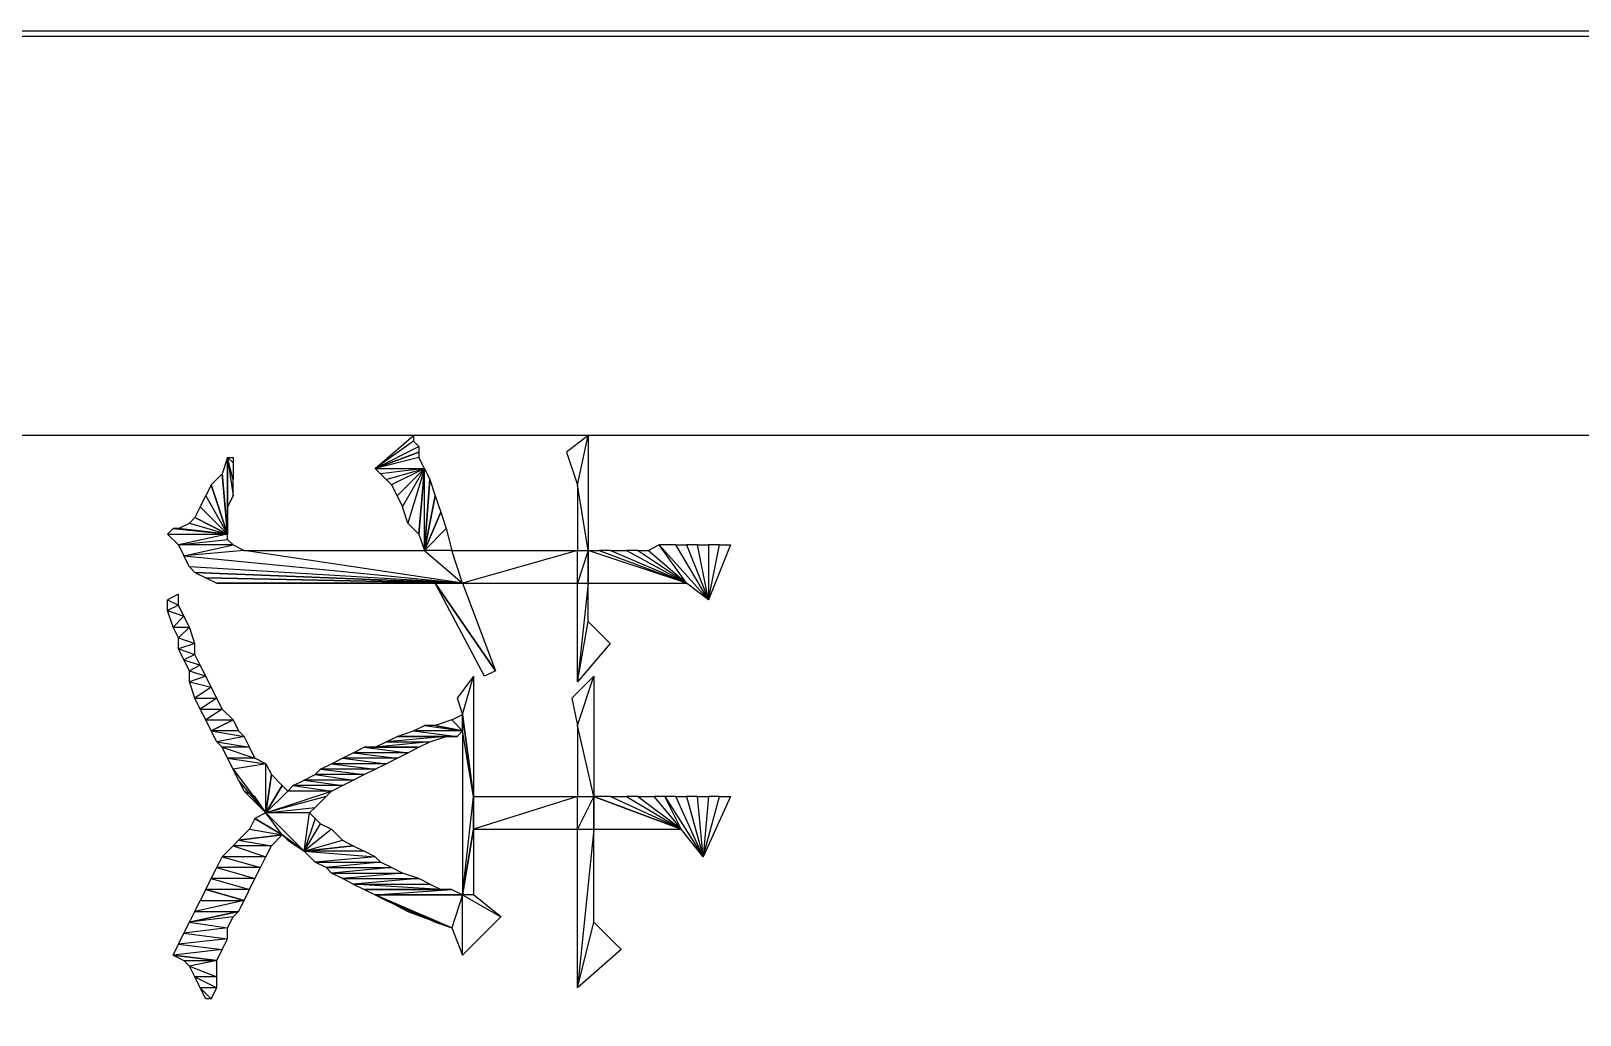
# Model space of a CAD drawing. Extents: x 0 to 7.8, y 0 to 11.
# Drawn here: x 2.025 to 2.734, y 10.518 to 10.967 of the extents above; entities that cross this region are included whole.
import ezdxf

# ---------------------------------------------------------------- set-up
doc = ezdxf.new("R2010")
doc.units = 0
doc.header["$MEASUREMENT"] = 0
doc.linetypes.add('AUSGEZOGEN', pattern=[0])
doc.layers.get('0').update_dxf_attribs({"linetype": 'AUSGEZOGEN'})

msp = doc.modelspace()

# ---------------------------------------------------------------- linework, layer by layer
for points in [[(0.1125, 0.125), (7.7775, 0.125), (7.7775, 0.125), (7.7775, 10.9675), (7.7775, 10.9675), (0.1125, 10.9675)], [(7.775, 10.965), (0.1125, 10.965), (0.1125, 10.965), (0.1125, 0.125), (0.1125, 0.125), (7.775, 0.125), (7.775, 0.125), (7.775, 10.965)], [(6.8625, 10.7825), (0.295, 10.7825), (0.295, 10.7825), (0.295, 0.3075), (0.295, 0.3075), (7.5925, 0.3075)], [(7.5925, 0.3075), (7.5925, 10.7825), (7.5925, 10.7825), (0.295, 10.7825)], [(2.2, 10.7825), (2.2, 10.78), (2.2, 10.78), (2.1825, 10.7675), (2.2, 10.7825), (2.2, 10.7825)], [(2.1825, 10.7675), (2.2025, 10.7775), (2.2025, 10.7775), (2.2, 10.78), (2.1825, 10.7675), (2.1825, 10.7675)], [(2.27, 10.775), (2.275, 10.76), (2.275, 10.76), (2.28, 10.7825), (2.27, 10.775)], [(2.275, 10.76), (2.28, 10.7825), (2.28, 10.7825), (2.28, 10.73), (2.275, 10.76), (2.275, 10.76)], [(2.2025, 10.775), (2.1825, 10.7675), (2.1825, 10.7675), (2.2025, 10.7775), (2.2025, 10.775)], [(2.2025, 10.775), (2.2025, 10.7725), (2.2025, 10.7725), (2.1825, 10.7675), (2.2025, 10.775)], [(2.115, 10.7725), (2.1125, 10.765), (2.1125, 10.765), (2.115, 10.7375), (2.115, 10.7725), (2.115, 10.7725)], [(2.1175, 10.77), (2.1175, 10.7625), (2.1175, 10.7625), (2.115, 10.7725), (2.1175, 10.77)], [(2.1175, 10.7625), (2.115, 10.7725), (2.115, 10.7725), (2.1175, 10.755), (2.1175, 10.7625)], [(2.115, 10.7725), (2.1175, 10.755), (2.1175, 10.755), (2.115, 10.75), (2.115, 10.7725), (2.115, 10.7725)], [(2.115, 10.75), (2.115, 10.745), (2.115, 10.745), (2.115, 10.7725), (2.115, 10.75)], [(2.115, 10.745), (2.115, 10.7725), (2.115, 10.7725), (2.115, 10.74), (2.115, 10.745)], [(2.115, 10.7725), (2.115, 10.74), (2.115, 10.74), (2.115, 10.7375), (2.115, 10.7725), (2.115, 10.7725)], [(2.1175, 10.77), (2.115, 10.7725), (2.115, 10.7725), (2.1175, 10.7725), (2.1175, 10.77), (2.1175, 10.77)], [(2.2025, 10.7725), (2.1825, 10.7675), (2.1825, 10.7675), (2.205, 10.7675), (2.2025, 10.7725)], [(2.1825, 10.7675), (2.205, 10.7675), (2.205, 10.7675), (2.185, 10.765), (2.1825, 10.7675), (2.1825, 10.7675)], [(2.185, 10.765), (2.1875, 10.7625), (2.1875, 10.7625), (2.205, 10.7675), (2.185, 10.765)], [(2.1875, 10.7625), (2.205, 10.7675), (2.205, 10.7675), (2.19, 10.76), (2.1875, 10.7625)], [(2.205, 10.7675), (2.19, 10.76), (2.19, 10.76), (2.1925, 10.755), (2.205, 10.7675), (2.205, 10.7675)], [(2.1925, 10.755), (2.195, 10.75), (2.195, 10.75), (2.205, 10.7675), (2.1925, 10.755)], [(2.195, 10.75), (2.205, 10.7675), (2.205, 10.7675), (2.1975, 10.7425), (2.195, 10.75)], [(2.205, 10.7675), (2.1975, 10.7425), (2.1975, 10.7425), (2.2025, 10.7375), (2.205, 10.7675), (2.205, 10.7675)], [(2.205, 10.7675), (2.2025, 10.7375), (2.2025, 10.7375), (2.205, 10.73), (2.205, 10.7675), (2.205, 10.7675)], [(2.205, 10.7675), (2.2075, 10.7625), (2.2075, 10.7625), (2.205, 10.73), (2.205, 10.7675), (2.205, 10.7675)], [(2.1075, 10.76), (2.105, 10.755), (2.105, 10.755), (2.115, 10.7375), (2.1075, 10.76), (2.1075, 10.76)], [(2.1125, 10.765), (2.1075, 10.76), (2.1075, 10.76), (2.115, 10.7375), (2.1125, 10.765), (2.1125, 10.765)], [(2.2075, 10.7625), (2.21, 10.755), (2.21, 10.755), (2.205, 10.73), (2.2075, 10.7625), (2.2075, 10.7625)], [(2.275, 10.76), (2.275, 10.73), (2.275, 10.73), (2.28, 10.73), (2.275, 10.76)], [(2.115, 10.7375), (2.1025, 10.75), (2.1025, 10.75), (2.105, 10.755), (2.115, 10.7375), (2.115, 10.7375)], [(2.21, 10.755), (2.2125, 10.7475), (2.2125, 10.7475), (2.205, 10.73), (2.21, 10.755), (2.21, 10.755)], [(2.1, 10.745), (2.0975, 10.7425), (2.0975, 10.7425), (2.115, 10.7375), (2.1, 10.745), (2.1, 10.745)], [(2.1, 10.745), (2.115, 10.7375), (2.115, 10.7375), (2.1025, 10.75), (2.1, 10.745)], [(2.2125, 10.7475), (2.215, 10.74), (2.215, 10.74), (2.205, 10.73), (2.2125, 10.7475), (2.2125, 10.7475)], [(2.09, 10.74), (2.0875, 10.7375), (2.0875, 10.7375), (2.115, 10.7375), (2.09, 10.74)], [(2.0875, 10.7375), (2.115, 10.7375), (2.115, 10.7375), (2.0925, 10.7325), (2.0875, 10.7375), (2.0875, 10.7375)], [(2.09, 10.74), (2.115, 10.7375), (2.115, 10.7375), (2.0925, 10.74), (2.09, 10.74)], [(2.115, 10.7375), (2.0925, 10.74), (2.0925, 10.74), (2.0975, 10.7425), (2.115, 10.7375), (2.115, 10.7375)], [(2.0925, 10.7325), (2.115, 10.735), (2.115, 10.735), (2.115, 10.7375), (2.0925, 10.7325), (2.0925, 10.7325)], [(2.215, 10.74), (2.2175, 10.73), (2.2175, 10.73), (2.205, 10.73), (2.215, 10.74), (2.215, 10.74)], [(2.1175, 10.7325), (2.0925, 10.7325), (2.0925, 10.7325), (2.115, 10.735), (2.1175, 10.7325)], [(2.095, 10.7275), (2.1175, 10.7325), (2.1175, 10.7325), (2.0925, 10.7325), (2.095, 10.7275)], [(2.1225, 10.73), (2.095, 10.7275), (2.095, 10.7275), (2.1175, 10.7325), (2.1225, 10.73)], [(2.3075, 10.73), (2.325, 10.715), (2.325, 10.715), (2.3125, 10.7325), (2.3075, 10.73)], [(2.325, 10.715), (2.3125, 10.7325), (2.3125, 10.7325), (2.335, 10.7075), (2.325, 10.715)], [(2.3125, 10.7325), (2.335, 10.7075), (2.335, 10.7075), (2.32, 10.7325), (2.3125, 10.7325)], [(2.335, 10.7075), (2.32, 10.7325), (2.32, 10.7325), (2.325, 10.7325), (2.335, 10.7075), (2.335, 10.7075)], [(2.325, 10.7325), (2.335, 10.7075), (2.335, 10.7075), (2.33, 10.7325), (2.325, 10.7325)], [(2.335, 10.7075), (2.33, 10.7325), (2.33, 10.7325), (2.335, 10.7325), (2.335, 10.7075), (2.335, 10.7075)], [(2.335, 10.7325), (2.335, 10.7075), (2.335, 10.7075), (2.34, 10.7325), (2.335, 10.7325)], [(2.335, 10.7075), (2.34, 10.7325), (2.34, 10.7325), (2.345, 10.7325), (2.335, 10.7075), (2.335, 10.7075)], [(2.095, 10.7275), (2.2225, 10.715), (2.2225, 10.715), (2.1225, 10.73), (2.095, 10.7275)], [(2.2225, 10.715), (2.0975, 10.7225), (2.0975, 10.7225), (2.095, 10.7275), (2.2225, 10.715), (2.2225, 10.715)], [(2.2225, 10.715), (2.1225, 10.73), (2.1225, 10.73), (2.205, 10.73), (2.2225, 10.715), (2.2225, 10.715)], [(2.2175, 10.73), (2.205, 10.73), (2.205, 10.73), (2.2225, 10.715), (2.2175, 10.73), (2.2175, 10.73)], [(2.275, 10.73), (2.2225, 10.715), (2.2225, 10.715), (2.2175, 10.73), (2.275, 10.73), (2.275, 10.73)], [(2.275, 10.715), (2.275, 10.73), (2.275, 10.73), (2.2225, 10.715), (2.275, 10.715)], [(2.275, 10.73), (2.28, 10.73), (2.28, 10.73), (2.275, 10.715), (2.275, 10.73)], [(2.28, 10.73), (2.275, 10.715), (2.275, 10.715), (2.28, 10.715), (2.28, 10.73)], [(2.28, 10.715), (2.325, 10.715), (2.325, 10.715), (2.28, 10.73), (2.28, 10.715)], [(2.325, 10.715), (2.28, 10.73), (2.28, 10.73), (2.285, 10.73), (2.325, 10.715), (2.325, 10.715)], [(2.285, 10.73), (2.325, 10.715), (2.325, 10.715), (2.29, 10.73), (2.285, 10.73)], [(2.325, 10.715), (2.29, 10.73), (2.29, 10.73), (2.2975, 10.73), (2.325, 10.715), (2.325, 10.715)], [(2.2975, 10.73), (2.325, 10.715), (2.325, 10.715), (2.3025, 10.73), (2.2975, 10.73)], [(2.325, 10.715), (2.3025, 10.73), (2.3025, 10.73), (2.3075, 10.73), (2.325, 10.715), (2.325, 10.715)], [(2.1, 10.72), (2.2225, 10.715), (2.2225, 10.715), (2.0975, 10.7225), (2.1, 10.72)], [(2.105, 10.7175), (2.2225, 10.715), (2.2225, 10.715), (2.1, 10.72), (2.105, 10.7175)], [(2.2225, 10.715), (2.1, 10.72), (2.1, 10.72), (2.1, 10.72), (2.2225, 10.715), (2.2225, 10.715)], [(2.105, 10.7175), (2.11, 10.715), (2.11, 10.715), (2.2225, 10.715), (2.105, 10.7175)], [(2.0925, 10.71), (2.0875, 10.7075), (2.0875, 10.7075), (2.0925, 10.705), (2.0925, 10.71)], [(2.11, 10.715), (2.2225, 10.715), (2.2225, 10.715), (2.1175, 10.715), (2.11, 10.715)], [(2.1175, 10.715), (2.21, 10.715), (2.21, 10.715), (2.2225, 10.715), (2.1175, 10.715)], [(2.2225, 10.715), (2.1175, 10.715), (2.1175, 10.715), (2.1175, 10.715), (2.2225, 10.715), (2.2225, 10.715)], [(2.21, 10.715), (2.2375, 10.675), (2.2375, 10.675), (2.2325, 10.6725), (2.21, 10.715), (2.21, 10.715)], [(2.21, 10.715), (2.2225, 10.715), (2.2225, 10.715), (2.2375, 10.675), (2.21, 10.715), (2.21, 10.715)], [(2.275, 10.67), (2.28, 10.6975), (2.28, 10.6975), (2.28, 10.715), (2.275, 10.67), (2.275, 10.67)], [(2.275, 10.715), (2.28, 10.715), (2.28, 10.715), (2.275, 10.67), (2.275, 10.715), (2.275, 10.715)], [(2.0875, 10.7075), (2.0925, 10.705), (2.0925, 10.705), (2.0875, 10.7025), (2.0875, 10.7075)], [(2.0925, 10.705), (2.0875, 10.7025), (2.0875, 10.7025), (2.095, 10.7), (2.0925, 10.705)], [(2.0875, 10.7025), (2.095, 10.7), (2.095, 10.7), (2.09, 10.695), (2.0875, 10.7025)], [(2.095, 10.7), (2.09, 10.695), (2.09, 10.695), (2.0975, 10.695), (2.095, 10.7)], [(2.09, 10.695), (2.0975, 10.695), (2.0975, 10.695), (2.0925, 10.69), (2.09, 10.695)], [(2.0975, 10.695), (2.0925, 10.69), (2.0925, 10.69), (2.1, 10.6875), (2.0975, 10.695)], [(2.29, 10.6875), (2.275, 10.67), (2.275, 10.67), (2.28, 10.6975), (2.29, 10.6875)], [(2.0925, 10.69), (2.1, 10.6875), (2.1, 10.6875), (2.0925, 10.685), (2.0925, 10.69)], [(2.1, 10.6875), (2.0925, 10.685), (2.0925, 10.685), (2.1, 10.6825), (2.1, 10.6875)], [(2.0925, 10.685), (2.1, 10.6825), (2.1, 10.6825), (2.095, 10.68), (2.0925, 10.685)], [(2.1, 10.6825), (2.095, 10.68), (2.095, 10.68), (2.1025, 10.6775), (2.1, 10.6825)], [(2.095, 10.68), (2.1025, 10.6775), (2.1025, 10.6775), (2.0975, 10.675), (2.095, 10.68)], [(2.1025, 10.6775), (2.0975, 10.675), (2.0975, 10.675), (2.105, 10.6725), (2.1025, 10.6775)], [(2.0975, 10.675), (2.105, 10.6725), (2.105, 10.6725), (2.0975, 10.67), (2.0975, 10.675)], [(2.105, 10.6725), (2.0975, 10.67), (2.0975, 10.67), (2.1075, 10.6675), (2.105, 10.6725)], [(2.0975, 10.67), (2.1075, 10.6675), (2.1075, 10.6675), (2.1, 10.6625), (2.0975, 10.67)], [(2.1075, 10.6675), (2.1, 10.6625), (2.1, 10.6625), (2.11, 10.6625), (2.1075, 10.6675)], [(2.22, 10.6625), (2.2225, 10.655), (2.2225, 10.655), (2.2275, 10.6725), (2.22, 10.6625)], [(2.2225, 10.655), (2.2275, 10.6725), (2.2275, 10.6725), (2.2275, 10.6175), (2.2225, 10.655), (2.2225, 10.655)], [(2.2725, 10.6625), (2.275, 10.65), (2.275, 10.65), (2.2825, 10.6725), (2.2725, 10.6625)], [(2.275, 10.65), (2.2825, 10.6725), (2.2825, 10.6725), (2.2825, 10.6175), (2.275, 10.65), (2.275, 10.65)], [(2.1, 10.6625), (2.11, 10.6625), (2.11, 10.6625), (2.1025, 10.6575), (2.1, 10.6625)], [(2.11, 10.6625), (2.1025, 10.6575), (2.1025, 10.6575), (2.1125, 10.6575), (2.11, 10.6625)], [(2.1025, 10.6575), (2.1125, 10.6575), (2.1125, 10.6575), (2.105, 10.6525), (2.1025, 10.6575)], [(2.1125, 10.6575), (2.105, 10.6525), (2.105, 10.6525), (2.1175, 10.6525), (2.1125, 10.6575)], [(2.105, 10.6525), (2.1175, 10.6525), (2.1175, 10.6525), (2.1075, 10.6475), (2.105, 10.6525), (2.105, 10.6525)], [(2.1175, 10.6525), (2.12, 10.6475), (2.12, 10.6475), (2.1075, 10.6475), (2.1175, 10.6525)], [(2.21, 10.65), (2.2225, 10.6475), (2.2225, 10.6475), (2.2175, 10.6525), (2.21, 10.65)], [(2.2225, 10.6475), (2.2175, 10.6525), (2.2175, 10.6525), (2.2225, 10.655), (2.2225, 10.6475), (2.2225, 10.6475)], [(2.2275, 10.6175), (2.2225, 10.6475), (2.2225, 10.6475), (2.2225, 10.655), (2.2275, 10.6175), (2.2275, 10.6175)], [(2.12, 10.6475), (2.1075, 10.6475), (2.1075, 10.6475), (2.1225, 10.645), (2.12, 10.6475)], [(2.1075, 10.6475), (2.1225, 10.645), (2.1225, 10.645), (2.11, 10.6425), (2.1075, 10.6475)], [(2.2, 10.6475), (2.22, 10.645), (2.22, 10.645), (2.1925, 10.645), (2.2, 10.6475)], [(2.205, 10.65), (2.2225, 10.6475), (2.2225, 10.6475), (2.2, 10.6475), (2.205, 10.65)], [(2.2225, 10.6475), (2.2, 10.6475), (2.2, 10.6475), (2.22, 10.645), (2.2225, 10.6475)], [(2.21, 10.65), (2.205, 10.65), (2.205, 10.65), (2.2225, 10.6475), (2.21, 10.65)], [(2.2225, 10.5725), (2.2275, 10.6175), (2.2275, 10.6175), (2.2225, 10.6475), (2.2225, 10.5725)], [(2.275, 10.65), (2.275, 10.6175), (2.275, 10.6175), (2.2825, 10.6175), (2.275, 10.65)], [(2.1225, 10.645), (2.11, 10.6425), (2.11, 10.6425), (2.125, 10.64), (2.1225, 10.645)], [(2.11, 10.6425), (2.125, 10.64), (2.125, 10.64), (2.1125, 10.64), (2.11, 10.6425)], [(2.125, 10.64), (2.1125, 10.64), (2.1125, 10.64), (2.1275, 10.635), (2.125, 10.64)], [(2.1125, 10.64), (2.1275, 10.635), (2.1275, 10.635), (2.115, 10.635), (2.1125, 10.64)], [(2.1775, 10.64), (2.1975, 10.6375), (2.1975, 10.6375), (2.1725, 10.6375), (2.1775, 10.64)], [(2.1825, 10.64), (2.2025, 10.64), (2.2025, 10.64), (2.1775, 10.64), (2.1825, 10.64)], [(2.2025, 10.64), (2.1775, 10.64), (2.1775, 10.64), (2.1975, 10.6375), (2.2025, 10.64)], [(2.1875, 10.6425), (2.2075, 10.6425), (2.2075, 10.6425), (2.1825, 10.64), (2.1875, 10.6425)], [(2.2075, 10.6425), (2.1825, 10.64), (2.1825, 10.64), (2.2025, 10.64), (2.2075, 10.6425)], [(2.1925, 10.645), (2.215, 10.645), (2.215, 10.645), (2.1875, 10.6425), (2.1925, 10.645)], [(2.215, 10.645), (2.1875, 10.6425), (2.1875, 10.6425), (2.2075, 10.6425), (2.215, 10.645)], [(2.22, 10.645), (2.1925, 10.645), (2.1925, 10.645), (2.215, 10.645), (2.22, 10.645)], [(2.1275, 10.635), (2.115, 10.635), (2.115, 10.635), (2.1325, 10.6325), (2.1275, 10.635)], [(2.115, 10.635), (2.1325, 10.6325), (2.1325, 10.6325), (2.1175, 10.63), (2.115, 10.635)], [(2.1325, 10.6325), (2.1175, 10.63), (2.1175, 10.63), (2.1325, 10.61), (2.1325, 10.6325), (2.1325, 10.6325)], [(2.1325, 10.6325), (2.135, 10.6275), (2.135, 10.6275), (2.1325, 10.61), (2.1325, 10.6325), (2.1325, 10.6325)], [(2.1625, 10.6325), (2.1825, 10.63), (2.1825, 10.63), (2.1575, 10.63), (2.1625, 10.6325), (2.1625, 10.6325)], [(2.1675, 10.635), (2.1875, 10.6325), (2.1875, 10.6325), (2.1625, 10.6325), (2.1675, 10.635)], [(2.1875, 10.6325), (2.1625, 10.6325), (2.1625, 10.6325), (2.1825, 10.63), (2.1875, 10.6325)], [(2.1725, 10.6375), (2.1925, 10.635), (2.1925, 10.635), (2.1675, 10.635), (2.1725, 10.6375)], [(2.1925, 10.635), (2.1675, 10.635), (2.1675, 10.635), (2.1875, 10.6325), (2.1925, 10.635)], [(2.1975, 10.6375), (2.1725, 10.6375), (2.1725, 10.6375), (2.1925, 10.635), (2.1975, 10.6375)], [(2.1325, 10.61), (2.12, 10.625), (2.12, 10.625), (2.1175, 10.63), (2.1325, 10.61), (2.1325, 10.61)], [(2.1225, 10.62), (2.1325, 10.61), (2.1325, 10.61), (2.12, 10.625), (2.1225, 10.62)], [(2.135, 10.6275), (2.14, 10.6225), (2.14, 10.6225), (2.1325, 10.61), (2.135, 10.6275), (2.135, 10.6275)], [(2.15, 10.625), (2.1675, 10.6225), (2.1675, 10.6225), (2.145, 10.6225), (2.15, 10.625), (2.15, 10.625)], [(2.155, 10.6275), (2.1725, 10.625), (2.1725, 10.625), (2.15, 10.625), (2.155, 10.6275)], [(2.1725, 10.625), (2.15, 10.625), (2.15, 10.625), (2.1675, 10.6225), (2.1725, 10.625)], [(2.1575, 10.63), (2.1775, 10.6275), (2.1775, 10.6275), (2.155, 10.6275), (2.1575, 10.63)], [(2.1775, 10.6275), (2.155, 10.6275), (2.155, 10.6275), (2.1725, 10.625), (2.1775, 10.6275), (2.1775, 10.6275)], [(2.1825, 10.63), (2.1575, 10.63), (2.1575, 10.63), (2.1775, 10.6275), (2.1825, 10.63)], [(2.1325, 10.61), (2.1275, 10.6175), (2.1275, 10.6175), (2.1225, 10.62), (2.1325, 10.61), (2.1325, 10.61)], [(2.13, 10.6125), (2.1325, 10.61), (2.1325, 10.61), (2.1275, 10.6175), (2.13, 10.6125)], [(2.14, 10.6225), (2.1425, 10.62), (2.1425, 10.62), (2.1325, 10.61), (2.14, 10.6225), (2.14, 10.6225)], [(2.16, 10.6175), (2.1325, 10.61), (2.1325, 10.61), (2.1625, 10.62), (2.16, 10.6175)], [(2.1325, 10.61), (2.1625, 10.62), (2.1625, 10.62), (2.1425, 10.62), (2.1325, 10.61)], [(2.1325, 10.61), (2.155, 10.6125), (2.155, 10.6125), (2.16, 10.6175), (2.1325, 10.61), (2.1325, 10.61)], [(2.1625, 10.62), (2.1425, 10.62), (2.1425, 10.62), (2.145, 10.6225), (2.1625, 10.62), (2.1625, 10.62)], [(2.1675, 10.6225), (2.145, 10.6225), (2.145, 10.6225), (2.1625, 10.62), (2.1675, 10.6225), (2.1675, 10.6225)], [(2.2275, 10.6025), (2.2225, 10.5725), (2.2225, 10.5725), (2.2275, 10.6175), (2.2275, 10.6025)], [(2.275, 10.6025), (2.275, 10.6175), (2.275, 10.6175), (2.2275, 10.6025), (2.275, 10.6025)], [(2.275, 10.6175), (2.2275, 10.6025), (2.2275, 10.6025), (2.2275, 10.6175), (2.275, 10.6175), (2.275, 10.6175)], [(2.275, 10.6175), (2.2825, 10.6175), (2.2825, 10.6175), (2.275, 10.6025), (2.275, 10.6175)], [(2.2825, 10.6175), (2.275, 10.6025), (2.275, 10.6025), (2.2825, 10.6025), (2.2825, 10.6175)], [(2.2825, 10.6175), (2.2825, 10.6025), (2.2825, 10.6025), (2.3225, 10.6025), (2.2825, 10.6175), (2.2825, 10.6175)], [(2.2825, 10.6175), (2.2825, 10.6175), (2.2825, 10.6175), (2.2825, 10.6175), (2.2825, 10.6175)], [(2.2825, 10.6175), (2.2825, 10.6175), (2.2825, 10.6175), (2.3225, 10.6025), (2.2825, 10.6175)], [(2.2825, 10.6175), (2.3225, 10.6025), (2.3225, 10.6025), (2.29, 10.6175), (2.2825, 10.6175)], [(2.3225, 10.6025), (2.29, 10.6175), (2.29, 10.6175), (2.2975, 10.6175), (2.3225, 10.6025), (2.3225, 10.6025)], [(2.2975, 10.6175), (2.3225, 10.6025), (2.3225, 10.6025), (2.3025, 10.6175), (2.2975, 10.6175)], [(2.3225, 10.6025), (2.3025, 10.6175), (2.3025, 10.6175), (2.31, 10.6175), (2.3225, 10.6025), (2.3225, 10.6025)], [(2.31, 10.6175), (2.3225, 10.6025), (2.3225, 10.6025), (2.315, 10.6175), (2.31, 10.6175)], [(2.3225, 10.6025), (2.315, 10.6175), (2.315, 10.6175), (2.3325, 10.59), (2.3225, 10.6025)], [(2.315, 10.6175), (2.3325, 10.59), (2.3325, 10.59), (2.32, 10.6175), (2.315, 10.6175)], [(2.3325, 10.59), (2.32, 10.6175), (2.32, 10.6175), (2.325, 10.6175), (2.3325, 10.59), (2.3325, 10.59)], [(2.325, 10.6175), (2.3325, 10.59), (2.3325, 10.59), (2.33, 10.6175), (2.325, 10.6175)], [(2.3325, 10.59), (2.33, 10.6175), (2.33, 10.6175), (2.335, 10.6175), (2.3325, 10.59), (2.3325, 10.59)], [(2.335, 10.6175), (2.3325, 10.59), (2.3325, 10.59), (2.34, 10.6175), (2.335, 10.6175)], [(2.3325, 10.59), (2.34, 10.6175), (2.34, 10.6175), (2.345, 10.6175), (2.3325, 10.59), (2.3325, 10.59)], [(2.1275, 10.6075), (2.14, 10.6), (2.14, 10.6), (2.1325, 10.61), (2.1275, 10.6075)], [(2.1525, 10.61), (2.1325, 10.61), (2.1325, 10.61), (2.155, 10.6125), (2.1525, 10.61)], [(2.14, 10.6), (2.1325, 10.61), (2.1325, 10.61), (2.15, 10.5925), (2.14, 10.6)], [(2.1325, 10.61), (2.15, 10.5925), (2.15, 10.5925), (2.1525, 10.61), (2.1325, 10.61), (2.1325, 10.61)], [(2.1525, 10.61), (2.155, 10.6075), (2.155, 10.6075), (2.15, 10.5925), (2.1525, 10.61), (2.1525, 10.61)], [(2.1275, 10.6075), (2.125, 10.6025), (2.125, 10.6025), (2.14, 10.6), (2.1275, 10.6075)], [(2.15, 10.5925), (2.1575, 10.605), (2.1575, 10.605), (2.155, 10.6075), (2.15, 10.5925), (2.15, 10.5925)], [(2.1625, 10.6025), (2.15, 10.5925), (2.15, 10.5925), (2.1575, 10.605), (2.1625, 10.6025)], [(2.12, 10.5975), (2.135, 10.595), (2.135, 10.595), (2.1175, 10.595), (2.12, 10.5975), (2.12, 10.5975)], [(2.125, 10.6025), (2.14, 10.6), (2.14, 10.6), (2.12, 10.5975), (2.125, 10.6025), (2.125, 10.6025)], [(2.14, 10.6), (2.14, 10.6), (2.14, 10.6), (2.12, 10.5975), (2.14, 10.6)], [(2.14, 10.6), (2.12, 10.5975), (2.12, 10.5975), (2.135, 10.595), (2.14, 10.6)], [(2.14, 10.6), (2.1425, 10.5975), (2.1425, 10.5975), (2.15, 10.5925), (2.14, 10.6), (2.14, 10.6)], [(2.1425, 10.5975), (2.1475, 10.595), (2.1475, 10.595), (2.15, 10.5925), (2.1425, 10.5975), (2.1425, 10.5975)], [(2.15, 10.5925), (2.1675, 10.5975), (2.1675, 10.5975), (2.1625, 10.6025), (2.15, 10.5925), (2.15, 10.5925)], [(2.1725, 10.595), (2.15, 10.5925), (2.15, 10.5925), (2.1675, 10.5975), (2.1725, 10.595)], [(2.2275, 10.6025), (2.2275, 10.5725), (2.2275, 10.5725), (2.2225, 10.5725), (2.2275, 10.6025)], [(2.275, 10.53), (2.2825, 10.56), (2.2825, 10.56), (2.2825, 10.6025), (2.275, 10.53), (2.275, 10.53)], [(2.275, 10.6025), (2.2825, 10.6025), (2.2825, 10.6025), (2.275, 10.53), (2.275, 10.6025), (2.275, 10.6025)], [(2.1125, 10.59), (2.13, 10.585), (2.13, 10.585), (2.11, 10.585), (2.1125, 10.59)], [(2.1175, 10.595), (2.1325, 10.59), (2.1325, 10.59), (2.1125, 10.59), (2.1175, 10.595)], [(2.1325, 10.59), (2.1125, 10.59), (2.1125, 10.59), (2.13, 10.585), (2.1325, 10.59)], [(2.135, 10.595), (2.1175, 10.595), (2.1175, 10.595), (2.1325, 10.59), (2.135, 10.595)], [(2.1725, 10.595), (2.1775, 10.5925), (2.1775, 10.5925), (2.15, 10.5925), (2.1725, 10.595)], [(2.1775, 10.5925), (2.15, 10.5925), (2.15, 10.5925), (2.1825, 10.59), (2.1775, 10.5925)], [(2.15, 10.5925), (2.1825, 10.59), (2.1825, 10.59), (2.155, 10.5875), (2.15, 10.5925)], [(2.1825, 10.59), (2.155, 10.5875), (2.155, 10.5875), (2.185, 10.5875), (2.1825, 10.59)], [(2.11, 10.585), (2.1275, 10.58), (2.1275, 10.58), (2.1075, 10.58), (2.11, 10.585)], [(2.13, 10.585), (2.11, 10.585), (2.11, 10.585), (2.1275, 10.58), (2.13, 10.585)], [(2.155, 10.5875), (2.185, 10.5875), (2.185, 10.5875), (2.16, 10.585), (2.155, 10.5875)], [(2.185, 10.5875), (2.16, 10.585), (2.16, 10.585), (2.19, 10.585), (2.185, 10.5875)], [(2.16, 10.585), (2.19, 10.585), (2.19, 10.585), (2.1625, 10.5825), (2.16, 10.585)], [(2.19, 10.585), (2.1625, 10.5825), (2.1625, 10.5825), (2.195, 10.5825), (2.19, 10.585)], [(2.1625, 10.5825), (2.195, 10.5825), (2.195, 10.5825), (2.1675, 10.58), (2.1625, 10.5825)], [(2.195, 10.5825), (2.1675, 10.58), (2.1675, 10.58), (2.2025, 10.58), (2.195, 10.5825)], [(2.105, 10.575), (2.1025, 10.57), (2.1025, 10.57), (2.1225, 10.57), (2.105, 10.575)], [(2.1075, 10.58), (2.125, 10.575), (2.125, 10.575), (2.105, 10.575), (2.1075, 10.58)], [(2.125, 10.575), (2.105, 10.575), (2.105, 10.575), (2.1225, 10.57), (2.125, 10.575), (2.125, 10.575)], [(2.1275, 10.58), (2.1075, 10.58), (2.1075, 10.58), (2.125, 10.575), (2.1275, 10.58)], [(2.1675, 10.58), (2.2025, 10.58), (2.2025, 10.58), (2.1725, 10.5775), (2.1675, 10.58), (2.1675, 10.58)], [(2.1725, 10.5775), (2.2075, 10.5775), (2.2075, 10.5775), (2.2025, 10.58), (2.1725, 10.5775), (2.1725, 10.5775)], [(2.1775, 10.575), (2.2125, 10.575), (2.2125, 10.575), (2.1725, 10.5775), (2.1775, 10.575)], [(2.2125, 10.575), (2.1725, 10.5775), (2.1725, 10.5775), (2.2075, 10.5775), (2.2125, 10.575)], [(2.1825, 10.5725), (2.2175, 10.575), (2.2175, 10.575), (2.1775, 10.575), (2.1825, 10.5725)], [(2.2175, 10.575), (2.1775, 10.575), (2.1775, 10.575), (2.2125, 10.575), (2.2175, 10.575)], [(2.2225, 10.5725), (2.1825, 10.5725), (2.1825, 10.5725), (2.2175, 10.575), (2.2225, 10.5725)], [(2.1025, 10.57), (2.1225, 10.57), (2.1225, 10.57), (2.1, 10.565), (2.1025, 10.57)], [(2.1225, 10.57), (2.1, 10.565), (2.1, 10.565), (2.12, 10.565), (2.1225, 10.57)], [(2.1875, 10.57), (2.2175, 10.5575), (2.2175, 10.5575), (2.1825, 10.5725), (2.1875, 10.57)], [(2.2175, 10.5575), (2.1825, 10.5725), (2.1825, 10.5725), (2.2225, 10.5725), (2.2175, 10.5575), (2.2175, 10.5575)], [(2.2175, 10.5575), (2.1925, 10.5675), (2.1925, 10.5675), (2.1875, 10.57), (2.2175, 10.5575), (2.2175, 10.5575)], [(2.1975, 10.565), (2.2175, 10.5575), (2.2175, 10.5575), (2.1925, 10.5675), (2.1975, 10.565)], [(2.2225, 10.5725), (2.2175, 10.5575), (2.2175, 10.5575), (2.2225, 10.545), (2.2225, 10.5725), (2.2225, 10.5725)], [(2.2275, 10.5725), (2.2225, 10.5725), (2.2225, 10.5725), (2.24, 10.5625), (2.2275, 10.5725)], [(2.2225, 10.5725), (2.24, 10.5625), (2.24, 10.5625), (2.2225, 10.545), (2.2225, 10.5725), (2.2225, 10.5725)], [(2.12, 10.565), (2.1175, 10.5625), (2.1175, 10.5625), (2.0975, 10.56), (2.12, 10.565)], [(2.1, 10.565), (2.12, 10.565), (2.12, 10.565), (2.0975, 10.56), (2.1, 10.565), (2.1, 10.565)], [(2.1175, 10.5625), (2.0975, 10.56), (2.0975, 10.56), (2.115, 10.5575), (2.1175, 10.5625)], [(2.2175, 10.5575), (2.205, 10.5625), (2.205, 10.5625), (2.1975, 10.565), (2.2175, 10.5575), (2.2175, 10.5575)], [(2.21, 10.56), (2.2175, 10.5575), (2.2175, 10.5575), (2.205, 10.5625), (2.21, 10.56)], [(2.095, 10.555), (2.115, 10.5525), (2.115, 10.5525), (2.0925, 10.55), (2.095, 10.555)], [(2.0975, 10.56), (2.115, 10.5575), (2.115, 10.5575), (2.095, 10.555), (2.0975, 10.56)], [(2.115, 10.5575), (2.095, 10.555), (2.095, 10.555), (2.115, 10.5525), (2.115, 10.5575)], [(2.295, 10.5475), (2.275, 10.53), (2.275, 10.53), (2.2825, 10.56), (2.295, 10.5475)], [(2.0925, 10.55), (2.1125, 10.5475), (2.1125, 10.5475), (2.09, 10.545), (2.0925, 10.55)], [(2.1125, 10.5475), (2.09, 10.545), (2.09, 10.545), (2.11, 10.5425), (2.1125, 10.5475)], [(2.115, 10.5525), (2.0925, 10.55), (2.0925, 10.55), (2.1125, 10.5475), (2.115, 10.5525)], [(2.09, 10.545), (2.095, 10.5425), (2.095, 10.5425), (2.11, 10.5425), (2.09, 10.545)], [(2.09, 10.545), (2.11, 10.5425), (2.11, 10.5425), (2.09, 10.545), (2.09, 10.545), (2.09, 10.545)], [(2.095, 10.5425), (2.11, 10.5425), (2.11, 10.5425), (2.0975, 10.54), (2.095, 10.5425)], [(2.11, 10.5425), (2.0975, 10.54), (2.0975, 10.54), (2.11, 10.535), (2.11, 10.5425)], [(2.0975, 10.54), (2.11, 10.535), (2.11, 10.535), (2.1, 10.535), (2.0975, 10.54)], [(2.11, 10.535), (2.1, 10.535), (2.1, 10.535), (2.11, 10.53), (2.11, 10.535)], [(2.1, 10.535), (2.11, 10.53), (2.11, 10.53), (2.1025, 10.53), (2.1, 10.535)], [(2.11, 10.53), (2.1025, 10.53), (2.1025, 10.53), (2.1075, 10.525), (2.11, 10.53)], [(2.1025, 10.53), (2.1075, 10.525), (2.1075, 10.525), (2.105, 10.525), (2.1025, 10.53), (2.1025, 10.53)]]:
    msp.add_lwpolyline(points)

doc.saveas('drawing.dxf')
